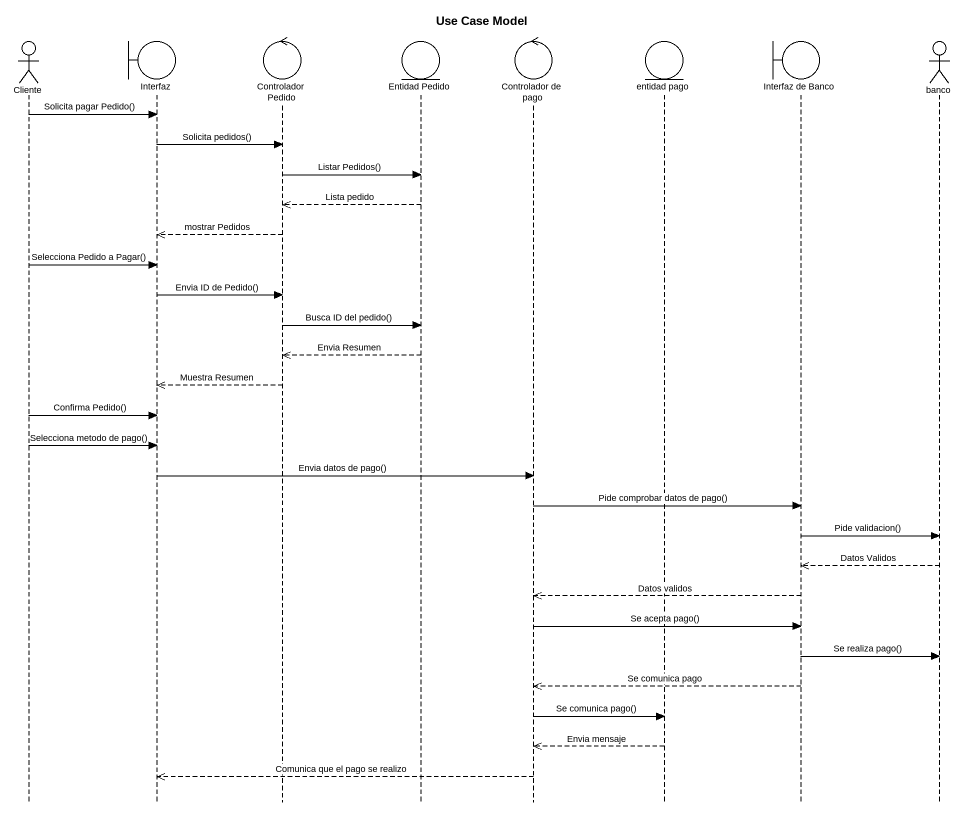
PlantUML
@startuml
title Use Case Model
hide footbox
actor Cliente
boundary Interfaz
control "Controlador Pedido" as Controlador_Pedido
entity "Entidad Pedido" as Entidad_Pedido
control "Controlador de pago" as Controlador_de_pago
entity "entidad pago" as entidad_pago
boundary "Interfaz de Banco" as Interfaz_de_Banco
actor banco

Cliente -> Interfaz : Solicita pagar Pedido()
Interfaz -> Controlador_Pedido : Solicita pedidos()
Controlador_Pedido -> Entidad_Pedido : Listar Pedidos()
Entidad_Pedido -->> Controlador_Pedido : Lista pedido
Controlador_Pedido -->> Interfaz : mostrar Pedidos
Cliente -> Interfaz : Selecciona Pedido a Pagar()
Interfaz -> Controlador_Pedido : Envia ID de Pedido()
Controlador_Pedido -> Entidad_Pedido : Busca ID del pedido()
Entidad_Pedido -->> Controlador_Pedido : Envia Resumen
Controlador_Pedido -->> Interfaz : Muestra Resumen
Cliente -> Interfaz : Confirma Pedido()
Cliente -> Interfaz : Selecciona metodo de pago()
Interfaz -> Controlador_de_pago : Envia datos de pago()
Controlador_de_pago -> Interfaz_de_Banco : Pide comprobar datos de pago()
Interfaz_de_Banco -> banco : Pide validacion()
banco -->> Interfaz_de_Banco : Datos Validos
Interfaz_de_Banco -->> Controlador_de_pago : Datos validos
Controlador_de_pago -> Interfaz_de_Banco : Se acepta pago()
Interfaz_de_Banco -> banco : Se realiza pago()
Interfaz_de_Banco -->> Controlador_de_pago : Se comunica pago
Controlador_de_pago -> entidad_pago : Se comunica pago()
entidad_pago -->> Controlador_de_pago : Envia mensaje
Controlador_de_pago -->> Interfaz : Comunica que el pago se realizo
@enduml
